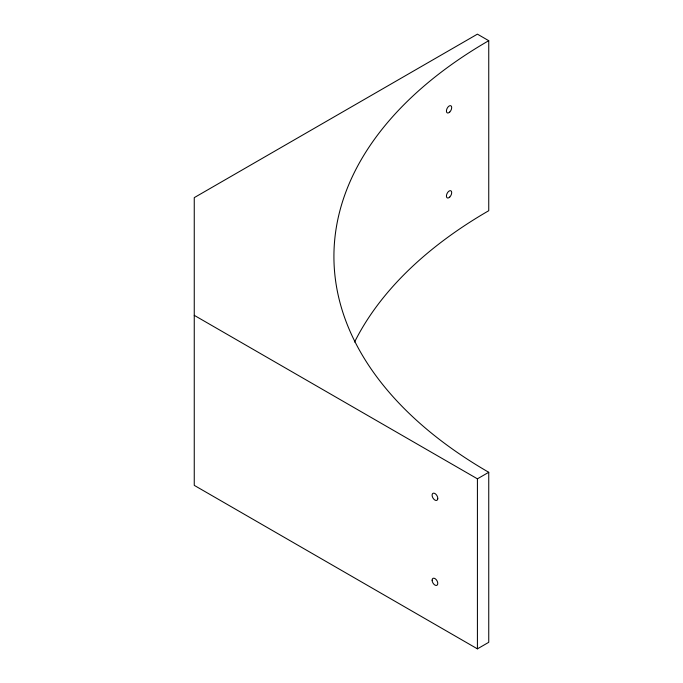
<?xml version="1.0" encoding="UTF-8"?>
<svg xmlns="http://www.w3.org/2000/svg" width="683" height="683" viewBox="0 0 683 683"><rect width="100%" height="100%" fill="white"/><g stroke="black" fill="none" stroke-linecap="round" stroke-linejoin="round"><path stroke-width="1.02" d="M194.254 315.341L477.417 478.826L488.746 472.286A528.599 305.181 0 0 1 488.746 40.69L477.417 34.15L194.254 197.635L194.254 485.365L477.417 648.85L488.746 642.31L488.746 472.286M488.746 40.69L488.746 210.714A528.599 305.181 0 0 0 354.579 342.038M477.417 478.826L477.417 648.85M437.76 498.812L437.743 497.958A4.004 2.314 60 0 0 434.909 493.519A4.004 2.314 60 0 0 432.134 494.799L432.143 495.662A4.004 2.314 60 0 0 434.986 500.101A4.004 2.314 60 0 0 437.76 498.812M449.738 112.038A4.013 2.16 -63.1 0 0 450.925 105.78A4.013 2.16 -63.1 0 0 446.503 110.159A4.013 2.16 -63.1 0 0 449.738 112.038M449.738 197.054A4.013 2.16 -63.1 0 0 450.925 190.796A4.013 2.16 -63.1 0 0 446.503 195.167A4.013 2.16 -63.1 0 0 449.738 197.054M432.108 580.183A4.004 2.314 60 0 0 436.36 585.468A4.004 2.314 60 0 0 436.36 579.807A4.004 2.314 60 0 0 432.108 580.183"/></g></svg>
